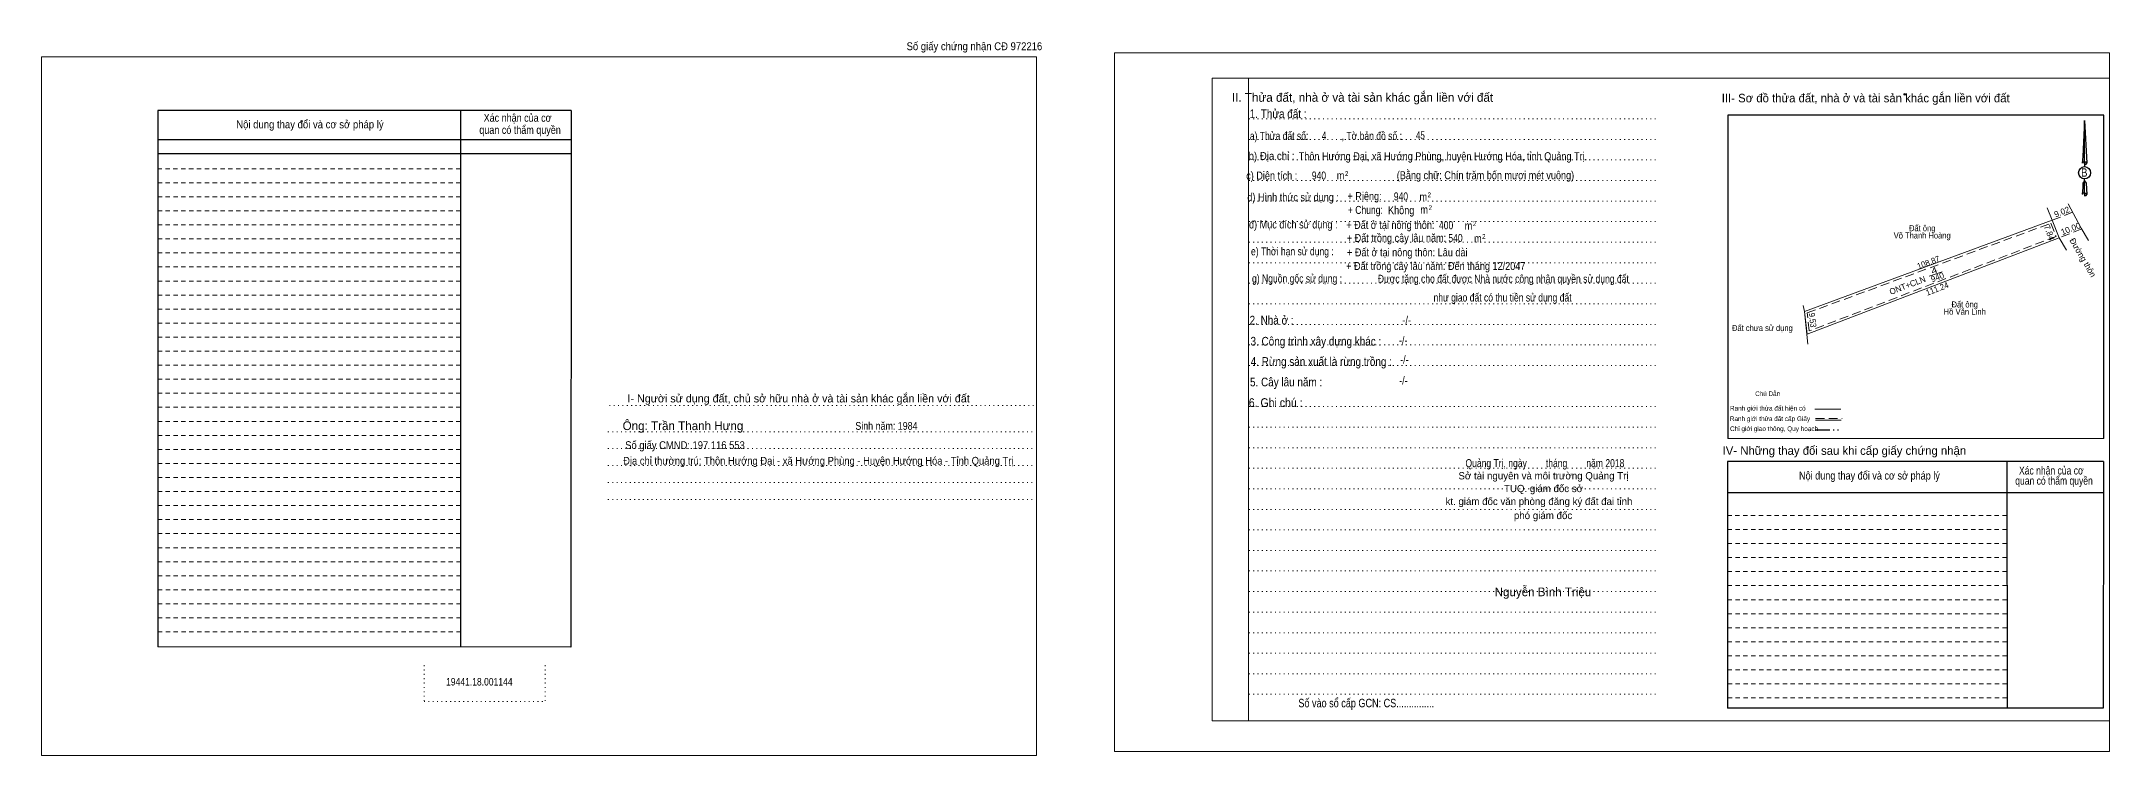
# Model space of a CAD drawing. Header units: metres. Extents: x 532982 to 534558, y 1849199 to 1850105.
# Drawn here: x 532982 to 533835, y 1849811 to 1850105 of the extents above; entities that cross this region are included whole.
import ezdxf
from ezdxf.enums import TextEntityAlignment as Align

# ---------------------------------------------------------------- set-up
doc = ezdxf.new("R2010")
doc.units = ezdxf.units.M
doc.header["$LTSCALE"] = 1.2
doc.header["$PDMODE"] = 32
doc.header["$PDSIZE"] = 0.6
for name, pattern in [('DASH_DOUBLE_DOT', [9.2, 5, -1.2, 0.3, -1.2, 0.3, -1.2]), ('DOTTED', [1.5, 0.3, -1.2]), ('MEDIUM_DASHED', [4.5, 3, -1.5]), ('SHORT_DASHED', [2.7, 1.5, -1.2])]:
    doc.linetypes.add(name, pattern=pattern)
for name, color, linetype, lineweight in [('1', 7, 'DOTTED', 13), ('15', 7, 'Continuous', 13), ('2', 7, 'SHORT_DASHED', 13), ('28', 7, 'Continuous', 25), ('42', 7, 'Continuous', 13), ('5', 7, 'Continuous', 13), ('63', 7, 'Continuous', 25), ('7', 7, 'Continuous', 13)]:
    doc.layers.add(name, color=color, linetype=linetype, lineweight=lineweight)
for name, color, linetype in [('18', 7, 'Continuous'), ('19', 7, 'Continuous'), ('20', 7, 'Continuous'), ('3', 7, 'Continuous'), ('4', 7, 'Continuous'), ('40', 7, 'Continuous'), ('8', 7, 'Continuous'), ('9', 7, 'Continuous')]:
    doc.layers.add(name, color=color, linetype=linetype)

msp = doc.modelspace()

# ---------------------------------------------------------------- linework, layer by layer
at = {"layer": '1', "linetype": 'Continuous'}
for p, q in [((533464.9, 1850090.18), (533835.06, 1850090.18)), ((533464.9, 1850090.18), (533464.9, 1849825.18)), ((533835.06, 1850090.18), (533835.06, 1849822.98)), ((533464.9, 1849825.18), (533835.06, 1849825.18))]:
    msp.add_line(p, q, dxfattribs=at)
at = {"layer": '1'}
for p, q in [((533479.9, 1850090.18), (533479.9, 1849825.18)), ((533479.9, 1850090.18), (533479.9, 1849825.18)), ((533480.06, 1850073.38), (533649.14, 1850073.38)), ((533480.06, 1850064.9), (533649.14, 1850064.9)), ((533480.06, 1850056.44), (533649.14, 1850056.44)), ((533480.06, 1850047.98), (533649.14, 1850047.98)), ((533480.06, 1850039.5), (533649.14, 1850039.5)), ((533480.06, 1850031.02), (533649.14, 1850031.02)), ((533480.06, 1850022.54), (533649.14, 1850022.54)), ((533480.06, 1850014.1), (533649.14, 1850014.1)), ((533480.06, 1850005.62), (533649.14, 1850005.62)), ((533480.06, 1849997.14), (533649.14, 1849997.14)), ((533480.06, 1849988.66), (533649.14, 1849988.66)), ((533480.06, 1849980.2), (533649.14, 1849980.2)), ((533480.06, 1849971.72), (533649.14, 1849971.72)), ((533216.34, 1849955.24), (533392.46, 1849955.24)), ((533480.06, 1849954.78), (533649.14, 1849954.78)), ((533215.78, 1849944.44), (533391.86, 1849944.44)), ((533480.06, 1849946.3), (533649.14, 1849946.3)), ((533215.78, 1849937.46), (533391.86, 1849937.46)), ((533480.06, 1849937.82), (533649.14, 1849937.82)), ((533215.78, 1849930.44), (533391.86, 1849930.44)), ((533480.06, 1849929.38), (533649.14, 1849929.38)), ((533215.78, 1849923.46), (533391.86, 1849923.46)), ((533480.06, 1849920.9), (533649.14, 1849920.9)), ((533215.78, 1849916.44), (533391.86, 1849916.44)), ((533480.06, 1849912.42), (533649.14, 1849912.42)), ((533480.06, 1849903.94), (533649.14, 1849903.94)), ((533480.06, 1849895.48), (533649.14, 1849895.48)), ((533480.06, 1849887.02), (533649.14, 1849887.02)), ((533480.06, 1849878.54), (533649.14, 1849878.54)), ((533480.06, 1849870.06), (533649.14, 1849870.06)), ((533480.06, 1849861.58), (533649.14, 1849861.58)), ((533480.06, 1849853.14), (533649.14, 1849853.14)), ((533139.9, 1849848.18), (533139.9, 1849833.16)), ((533189.86, 1849848.18), (533189.86, 1849833.16)), ((533480.06, 1849844.66), (533649.14, 1849844.66)), ((533139.9, 1849833.16), (533189.86, 1849833.16)), ((533480.06, 1849836.18), (533649.14, 1849836.18))]:
    msp.add_line(p, q, dxfattribs=at)
at = {"layer": '1', "linetype": 'Continuous'}
for points in [[(532982.1, 1849810.9), (533392.5, 1849810.9), (533392.5, 1850098.9), (532982.1, 1850098.9)], [(532982.1, 1850098.9), (533392.5, 1850098.9), (533392.5, 1849810.9), (532982.1, 1849810.9)], [(532982.1, 1849810.9), (533392.5, 1849810.9), (533392.5, 1850098.9), (532982.1, 1850098.9)], [(533424.7, 1849812.58), (533835.06, 1849812.58), (533835.06, 1850100.58), (533424.7, 1850100.58)], [(533479.9, 1850090.18), (533835.06, 1850090.18), (533835.06, 1849825.18), (533479.9, 1849825.18)]]:
    msp.add_lwpolyline(points, close=True, dxfattribs=at)
at = {"layer": '15'}
for p, q in [((533809.31, 1850036.72), (533811.41, 1850031.62)), ((533809.31, 1850036.72), (533811.41, 1850031.62)), ((533809.31, 1850036.72), (533811.41, 1850031.62)), ((533814.23, 1850024.37), (533811.41, 1850031.62)), ((533814.23, 1850024.37), (533811.41, 1850031.62)), ((533814.23, 1850024.37), (533811.41, 1850031.62)), ((533823.31, 1850028.4), (533826.3, 1850023.27)), ((533814.26, 1850024.32), (533710.36, 1849984.59)), ((533814.23, 1850024.37), (533817.22, 1850019.24)), ((533814.23, 1850024.37), (533817.22, 1850019.24)), ((533814.23, 1850024.37), (533817.22, 1850019.24)), ((533760.61, 1850008.49), (533766.01, 1850010.33)), ((533708.67, 1849996.51), (533709.23, 1849994.05)), ((533710.65, 1849980.52), (533709.23, 1849994.05))]:
    msp.add_line(p, q, dxfattribs=at)
at = {"layer": '15', "linetype": 'MEDIUM_DASHED'}
for p, q in [((533819.81, 1850034.9), (533811.41, 1850031.62)), ((533823.55, 1850028), (533814.23, 1850024.37))]:
    msp.add_line(p, q, dxfattribs=at)
at = {"layer": '15'}
for points in [[(533809.31, 1850036.72), (533811.41, 1850031.62), (533709.23, 1849994.05)], [(533823.58, 1850027.9), (533823.31, 1850028.4), (533817.97, 1850038.32)], [(533823.58, 1850027.9), (533823.31, 1850028.4), (533817.97, 1850038.32)]]:
    msp.add_lwpolyline(points, dxfattribs=at)
msp.add_lwpolyline([(533811.41, 1850031.62), (533814.26, 1850024.32), (533710.36, 1849984.59), (533709.23, 1849994.05)], close=True, dxfattribs=at)
at = {"layer": '15', "linetype": 'MEDIUM_DASHED'}
msp.add_lwpolyline([(533810.83, 1850030.34), (533812.96, 1850024.89), (533711.2, 1849985.98), (533710.32, 1849993.38)], close=True, dxfattribs=at)
at = {"layer": '2', "linetype": 'Continuous', "lineweight": 25}
for p, q in [((533200.66, 1850076.82), (533030.1, 1850076.82)), ((533030.1, 1850076.82), (533030.1, 1849855.78)), ((533154.94, 1850076.82), (533154.98, 1849855.62)), ((533200.66, 1850064.74), (533030.34, 1850064.74)), ((533200.66, 1850058.98), (533030.34, 1850058.98))]:
    msp.add_line(p, q, dxfattribs=at)
at = {"layer": '2'}
for p, q in [((533154.94, 1850052.82), (533030.1, 1850052.82)), ((533154.98, 1850047.06), (533030.1, 1850047.06)), ((533154.98, 1850047.06), (533030.1, 1850047.06)), ((533154.98, 1850041.24), (533030.1, 1850041.24)), ((533154.98, 1850035.46), (533030.1, 1850035.46)), ((533154.98, 1850029.7), (533030.1, 1850029.7)), ((533154.98, 1850023.88), (533030.1, 1850023.88)), ((533154.98, 1850018.12), (533030.1, 1850018.12)), ((533154.98, 1850012.34), (533030.1, 1850012.34)), ((533154.98, 1850006.54), (533030.1, 1850006.54)), ((533154.98, 1850000.76), (533030.1, 1850000.76)), ((533154.98, 1849994.98), (533030.1, 1849994.98)), ((533154.98, 1849989.18), (533030.1, 1849989.18)), ((533154.98, 1849983.4), (533030.1, 1849983.4)), ((533154.98, 1849977.62), (533030.1, 1849977.62)), ((533154.98, 1849971.86), (533030.1, 1849971.86)), ((533154.98, 1849966.04), (533030.1, 1849966.04)), ((533154.98, 1849960.26), (533030.1, 1849960.26)), ((533154.98, 1849954.5), (533030.1, 1849954.5)), ((533154.98, 1849948.68), (533030.1, 1849948.68)), ((533154.98, 1849942.9), (533030.1, 1849942.9)), ((533154.98, 1849937.14), (533030.1, 1849937.14)), ((533154.98, 1849931.32), (533030.1, 1849931.32)), ((533154.98, 1849925.54), (533030.1, 1849925.54)), ((533154.98, 1849919.78), (533030.1, 1849919.78)), ((533154.98, 1849913.96), (533030.1, 1849913.96)), ((533155.02, 1849908.2), (533030.1, 1849908.2)), ((533155.02, 1849902.42), (533030.1, 1849902.42)), ((533792.66, 1849904.1), (533677.46, 1849904.1)), ((533155.02, 1849896.62), (533030.1, 1849896.62)), ((533792.66, 1849898.34), (533677.46, 1849898.34)), ((533792.66, 1849892.54), (533677.46, 1849892.54)), ((533155.06, 1849890.84), (533030.1, 1849890.84)), ((533155.06, 1849885.06), (533030.1, 1849885.06)), ((533792.66, 1849886.76), (533677.46, 1849886.76)), ((533155.06, 1849879.26), (533030.1, 1849879.26)), ((533792.66, 1849880.98), (533677.46, 1849880.98)), ((533792.66, 1849875.18), (533677.46, 1849875.18)), ((533155.06, 1849873.48), (533030.1, 1849873.48)), ((533155.06, 1849867.7), (533030.1, 1849867.7)), ((533792.66, 1849869.4), (533677.46, 1849869.4)), ((533155.06, 1849861.94), (533030.1, 1849861.94)), ((533792.66, 1849863.62), (533677.46, 1849863.62)), ((533792.66, 1849857.82), (533677.46, 1849857.82)), ((533792.7, 1849852.06), (533677.46, 1849852.06)), ((533792.7, 1849846.26), (533677.46, 1849846.26)), ((533792.74, 1849840.5), (533677.46, 1849840.5)), ((533792.74, 1849834.7), (533677.46, 1849834.7))]:
    msp.add_line(p, q, dxfattribs=at)
at = {"layer": '2', "linetype": 'Continuous', "lineweight": 25}
msp.add_lwpolyline([(533200.66, 1850076.82), (533200.5, 1849855.54), (533030.1, 1849855.78)], dxfattribs=at)
at = {"layer": '28'}
for p, q in [((533792.66, 1849932.18), (533792.74, 1849830.42)), ((533832.5, 1849932.18), (533832.42, 1849830.42)), ((533832.5, 1849919.26), (533677.46, 1849919.26)), ((533832.42, 1849830.42), (533677.46, 1849830.42))]:
    msp.add_line(p, q, dxfattribs=at)
at = {"layer": '28', "linetype": 'SHORT_DASHED', "lineweight": 13}
msp.add_line((533792.62, 1849909.9), (533677.46, 1849909.9), dxfattribs=at)
at = {"layer": '28'}
msp.add_lwpolyline([(533832.5, 1849932.18), (533677.46, 1849932.18), (533677.46, 1849830.42)], dxfattribs=at)
at = {"layer": '42'}
msp.add_line((533677.62, 1849941.58), (533832.66, 1849941.58), dxfattribs=at)
at = {"layer": '5'}
for p, q in [((533713.42, 1849953.7), (533724.18, 1849953.7)), ((533713.82, 1849949.22), (533724.34, 1849949.22))]:
    msp.add_line(p, q, dxfattribs=at)
at = {"layer": '5', "linetype": 'DASH_DOUBLE_DOT', "lineweight": 25}
msp.add_line((533713.62, 1849945.26), (533724.08, 1849945.26), dxfattribs=at)
at = {"layer": '5', "linetype": 'MEDIUM_DASHED'}
msp.add_line((533713.82, 1849949.86), (533724.7, 1849949.86), dxfattribs=at)
at = {"layer": '63'}
for p, q in [((533677.62, 1850074.86), (533677.62, 1849941.58)), ((533824.7, 1850072.78), (533825.62, 1850055.1)), ((533824.7, 1850072.78), (533825.62, 1850055.1)), ((533824.7, 1850072.78), (533825.62, 1850055.1)), ((533823.94, 1850057.86), (533823.78, 1850055.14)), ((533824.7, 1850055.7), (533824.7, 1850055.02)), ((533824.7, 1850055.02), (533824.7, 1850054.5)), ((533824.7, 1850054.5), (533824.7, 1850053.82)), ((533824.7, 1850054.5), (533824.7, 1850053.82)), ((533824.7, 1850054.5), (533824.7, 1850053.82)), ((533825.62, 1850055.1), (533825.62, 1850055.14)), ((533824.7, 1850047.86), (533824.7, 1850048.66)), ((533824.7, 1850047.86), (533824.7, 1850048.66)), ((533824.7, 1850047.86), (533824.7, 1850048.66)), ((533824.7, 1850047.86), (533825.38, 1850046.9)), ((533824.7, 1850047.86), (533825.38, 1850046.9)), ((533824.7, 1850047.86), (533825.38, 1850046.9)), ((533825.38, 1850046.9), (533825.62, 1850042.26)), ((533825.38, 1850046.9), (533825.62, 1850042.26)), ((533825.38, 1850046.9), (533825.62, 1850042.26)), ((533824.7, 1850042.86), (533824.7, 1850042.18)), ((533824.7, 1850042.18), (533824.7, 1850041.66)), ((533825.62, 1850042.26), (533825.62, 1850042.3))]:
    msp.add_line(p, q, dxfattribs=at)
for points in [[(533832.66, 1849941.58), (533832.66, 1850074.86), (533677.62, 1850074.86)], [(533824.7, 1850055.7), (533824.7, 1850072.78), (533823.94, 1850057.86)], [(533824.7, 1850042.86), (533824.7, 1850047.86), (533824.02, 1850046.9), (533823.94, 1850045.02), (533823.78, 1850042.3)]]:
    msp.add_lwpolyline(points, dxfattribs=at)
msp.add_ellipse((533824.743, 1850051.194), major_axis=(0, 2.516), ratio=0.983453, dxfattribs=at)
for centre, start_param, end_param in [((533824.744, 1850055.071), 1.5707963, 3.074452), ((533824.744, 1850055.071), 0.0671406, 1.5707963), ((533824.744, 1850055.071), 4.712389, 6.2831853), ((533824.744, 1850042.23), 2.4910694, 3.0742784), ((533824.744, 1850042.23), 1.5707963, 2.4910694), ((533824.744, 1850042.23), 0.0671406, 1.5707963), ((533824.744, 1850042.23), 4.712389, 6.2831853)]:
    msp.add_ellipse(centre, major_axis=(0.907, 0), ratio=0.655448, start_param=start_param, end_param=end_param, dxfattribs=at)
msp.add_point((533750.58, 1850083.5), dxfattribs=at)

# ---------------------------------------------------------------- texts
at = {"layer": '15'}
for s, rotation, p in [('9.02', 21.329, (533815.81, 1850033.879)), ('7.84', 291.326, (533809.041, 1850025.995)), ('10.00', 21.28, (533819.456, 1850026.934)), ('Đường thôn', 300.236, (533822.915, 1850015.584)), ('ONT+CLN', 20.926, (533752.139, 1850003.608)), ('940', 20.926, (533764.479, 1850006.978))]:
    msp.add_text(s, height=2.5, rotation=rotation, dxfattribs=at).set_placement(p, align=Align.CENTER)
for s, width, p in [('Đất ông', 0.9, (533757.76, 1850027.08)), ('Võ Thanh Hoàng', 0.9, (533757.76, 1850024.08)), ('Hồ Văn Linh', 0.95, (533775.305, 1849992.64)), ('Đất ông', 0.9, (533775.3, 1849995.64)), ('Đất chưa sử dụng', 0.9, (533691.845, 1849985.93))]:
    msp.add_text(s, height=2.5, dxfattribs=dict(at, width=width)).set_placement(p, align=Align.CENTER)
for s, rotation, width, p in [('108.87', 20.188, 0.95, (533760.759, 1850013)), ('4', 20.926, 1.35, (533763.154, 1850009.725)), ('111.24', 20.926, 0.95, (533764.379, 1850002.178)), ('9.53', 276.812, 0.9, (533711.334, 1849990.303))]:
    msp.add_text(s, height=2.5, rotation=rotation, dxfattribs=dict(at, width=width)).set_placement(p, align=Align.CENTER)
at = {"layer": '18'}
for s, height, p in [('II. Thửa đất, nhà ở và tài sản khác gắn liền với đất', 3.6, (533526.935, 1850080.44)), ('Sở tài nguyên và môi trường Quảng Trị', 3, (533601.585, 1849924.76))]:
    msp.add_text(s, height=height, dxfattribs=at).set_placement(p, align=Align.CENTER)
for s, height, width, p in [('1. Thửa đất :', 3.6, 0.85, (533492.155, 1850073.7)), ('a) Thửa đất số:              , Tờ bản đồ số : ', 3.3, 0.8, (533512.335, 1850064.74)), ('4', 3.3, 0.75, (533511.095, 1850064.82)), ('45', 3.3, 0.75, (533550.82, 1850064.98)), ('b) Địa chỉ : ', 3.3, 0.9, (533490, 1850056.46)), (' Thôn Hướng Đại, xã Hướng Phùng, huyện Hướng Hóa, tỉnh Quảng Trị.', 3.3, 0.85, (533559.59, 1850056.34)), ('d) Hình thức sử dụng :', 3.3, 0.85, (533498.33, 1850039.46)), ('+ Riêng: ', 3.3, 0.85, (533528.31, 1850039.9)), ('       + Chung:', 3.3, 0.8, (533524.69, 1850034.2)), ('đ) Mục đích sử dụng :', 3.3, 0.85, (533498.395, 1850028.22)), ('e) Thời hạn sử dụng :', 3.3, 0.8, (533498.015, 1850017.14)), ('+ Đất ở tại nông thôn: Lâu dài', 3.3, 0.85, (533545.4, 1850016.73)), ('+ Đất trồng cây lâu năm: Đến tháng 12/2047', 3.3, 0.85, (533557.155, 1850011.09)), ('g) Nguồn gốc sử dụng :', 3.3, 0.8, (533499.935, 1850005.94)), ('Được tặng cho đất được Nhà nước công nhận quyền sử dụng đất', 3.3, 0.8, (533585.02, 1850005.84)), ('như giao đất có thu tiền sử dụng đất', 3.3, 0.8, (533584.695, 1849998.09)), ('2. Nhà ở :', 3.6, 0.85, (533489.455, 1849988.6)), ('3. Công trình xây dựng khác :', 3.6, 0.85, (533507.72, 1849979.92)), ('4. Rừng sản xuất là rừng trồng :', 3.6, 0.85, (533509.95, 1849971.56)), ('5. Cây lâu năm :', 3.6, 0.85, (533495.445, 1849963.12)), ('6. Ghi chú :', 3.6, 0.9, (533491.135, 1849954.62)), ('Quảng Trị, ngày        tháng        năm 2018', 3.3, 0.8, (533602.17, 1849929.82)), ('19441.18.001144', 3.1, 0.85, (533162.715, 1849839.8))]:
    msp.add_text(s, height=height, dxfattribs=dict(at, width=width)).set_placement(p, align=Align.CENTER)
at = {"layer": '19'}
for s, height, p in [('Ông: Trần Thanh Hưng', 3.58, (533246.705, 1849945.1)), ('kt. giám đốc văn phòng đăng ký đất đai tỉnh', 2.987, (533599.715, 1849914.22)), ('TUQ. giám đốc sở', 2.987, (533601.595, 1849919.52)), ('phó giám đốc', 3, (533601.405, 1849908.4)), ('Nguyễn Bình Triệu', 3.573, (533601.35, 1849876.62))]:
    msp.add_text(s, height=height, dxfattribs=at).set_placement(p, align=Align.CENTER)
at = {"layer": '2'}
for s, width, p in [('Nội dung thay đổi và cơ sở pháp lý', 0.9, (533092.86, 1850069.5)), ('Nội dung thay đổi và cơ sở pháp lý', 0.9, (533092.86, 1850069.5)), (' quan có thẩm quyền', 0.85, (533179, 1850067.22)), (' quan có thẩm quyền', 0.85, (533179, 1850067.22)), ('Xác nhận của cơ', 0.85, (533178.495, 1850072.2)), ('Xác nhận của cơ', 0.85, (533178.495, 1850072.2))]:
    msp.add_text(s, height=3.261, dxfattribs=dict(at, width=width)).set_placement(p, align=Align.CENTER)
at = {"layer": '20', "width": 0.8}
msp.add_text('Số vào sổ cấp GCN: CS...............', height=3.5, dxfattribs=at).set_placement((533528.475, 1849830.82), align=Align.CENTER)
at = {"layer": '28'}
for s, height, width, p in [('-/-', 3.3, 0.85, (533545.175, 1849988.8)), ('-/-', 3.3, 0.85, (533543.735, 1849980.44)), ('-/-', 3.3, 0.85, (533544.215, 1849972.54)), ('-/-', 3.3, 0.85, (533543.815, 1849963.88)), ('Địa chỉ thường trú: Thôn Hướng Đại - xã Hướng Phùng - Huyện Hướng Hóa - Tỉnh Quảng Trị', 3.22, 0.9, (533302.505, 1849930.84)), ('Nội dung thay đổi và cơ sở pháp lý', 3.3, 0.85, (533736, 1849924.7)), (' quan có thẩm quyền', 3.3, 0.8, (533811.63, 1849922.6)), ('Xác nhận của cơ', 3.3, 0.8, (533811.015, 1849926.78))]:
    msp.add_text(s, height=height, dxfattribs=dict(at, width=width)).set_placement(p, align=Align.CENTER)
for s, height, p in [('I- Người sử dụng đất, chủ sở hữu nhà ở và tài sản khác gắn liền với đất', 3.306, (533294.395, 1849956.5)), ('IV- Những thay đổi sau khi cấp giấy chứng nhận', 3.5, (533725.67, 1849934.9))]:
    msp.add_text(s, height=height, dxfattribs=at).set_placement(p, align=Align.CENTER)
at = {"layer": '3'}
for s, height, width, p in [('c) Diện tích :                                                   ', 3.3, 0.85, (533516.085, 1850048.36)), ('940', 3.3, 0.8, (533508.985, 1850048.38)), (' m', 3.3, 0.85, (533517.375, 1850048.42)), ('2', 2, 0.75, (533520.395, 1850049.86)), ('(Bằng chữ: Chín trăm bốn mươi mét vuông)', 3.3, 0.85, (533577.65, 1850048.5))]:
    msp.add_text(s, height=height, dxfattribs=dict(at, width=width)).set_placement(p, align=Align.CENTER)
at = {"layer": '4'}
for s, height, width, p in [('Không', 3.3, 0.85, (533542.89, 1850034.1)), (' m', 3.3, 0.85, (533551.495, 1850039.62)), (' m', 3.3, 0.85, (533551.855, 1850034.34)), ('2', 2, 0.75, (533554.475, 1850041.06)), ('2', 2, 0.75, (533554.875, 1850035.78)), (' m', 3.3, 0.85, (533570.135, 1850027.73)), ('2', 2, 0.75, (533573.115, 1850029.17)), (' m', 3.3, 0.85, (533574.005, 1850022.47)), ('2', 2, 0.75, (533576.985, 1850023.91))]:
    msp.add_text(s, height=height, dxfattribs=dict(at, width=width)).set_placement(p, align=Align.CENTER)
at = {"layer": '40', "width": 0.9}
msp.add_text('Số giấy chứng nhận CĐ 972216', height=3.253, dxfattribs=at).set_placement((533366.895, 1850101.7), align=Align.CENTER)
at = {"layer": '5'}
for s, width, p in [('Chú Dẫn', 0.85, (533694.03, 1849959.14)), ('Ranh giới thửa đất hiện có ', 0.9, (533694.46, 1849953.14)), ('Ranh giới thửa đất cấp Giấy', 0.9, (533694.99, 1849948.82)), ('Chỉ giới giao thông, Quy hoạch', 0.9, (533696.675, 1849944.7))]:
    msp.add_text(s, height=1.92, dxfattribs=dict(at, width=width)).set_placement(p, align=Align.CENTER)
at = {"layer": '63'}
msp.add_text('III- Sơ đồ thửa đất, nhà ở và tài sản khác gắn liền với đất', height=3.5, dxfattribs=at).set_placement((533734.465, 1850080.22), align=Align.CENTER)
at = {"layer": '63', "width": 0.85}
msp.add_text('B', height=3.456, dxfattribs=at).set_placement((533824.595, 1850049.54), align=Align.CENTER)
at = {"layer": '7', "width": 0.8}
for s, p in [('940', (533542.785, 1850039.78)), ('400', (533561.425, 1850027.89)), ('540', (533565.295, 1850022.63))]:
    msp.add_text(s, height=3.3, dxfattribs=at).set_placement(p, align=Align.CENTER)
at = {"layer": '8', "width": 0.85}
for s, p in [('+ Đất ở tại nông thôn: ', (533538.955, 1850028.03)), ('+ Đất trồng cây lâu năm:', (533540.95, 1850022.65))]:
    msp.add_text(s, height=3.3, dxfattribs=at).set_placement(p, align=Align.CENTER)
at = {"layer": '9'}
for s, width, p in [('Sinh năm: 1984', 0.85, (533330.615, 1849945.21)), ('Số giấy CMND: 197 116 553', 0.9, (533247.54, 1849937.28))]:
    msp.add_text(s, height=3.22, dxfattribs=dict(at, width=width)).set_placement(p, align=Align.CENTER)

doc.saveas('drawing.dxf')
